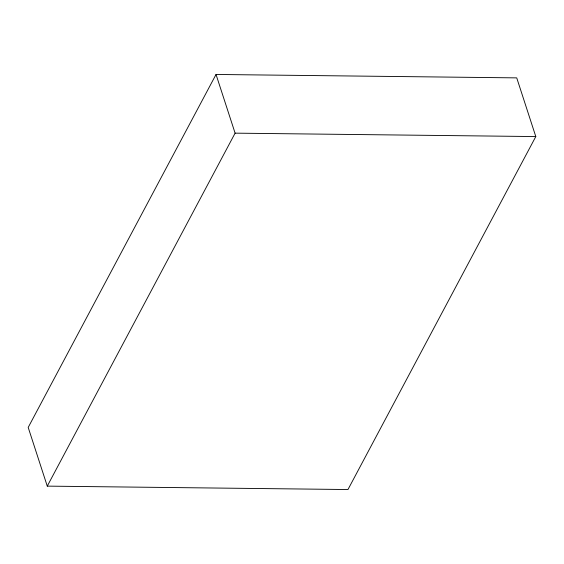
<?xml version="1.0" encoding="UTF-8"?>
<svg xmlns="http://www.w3.org/2000/svg" width="564" height="564" viewBox="0 0 564 564"><rect width="100%" height="100%" fill="white"/><g stroke="black" fill="none" stroke-linecap="round" stroke-linejoin="round"><path stroke-width="0.85" d="M216.033 74.462L28.2 427.434L47.27 486.126L347.967 489.538L535.8 136.566L516.73 77.874L216.033 74.462L235.103 133.153L47.27 486.126M235.103 133.153L535.8 136.566"/></g></svg>
